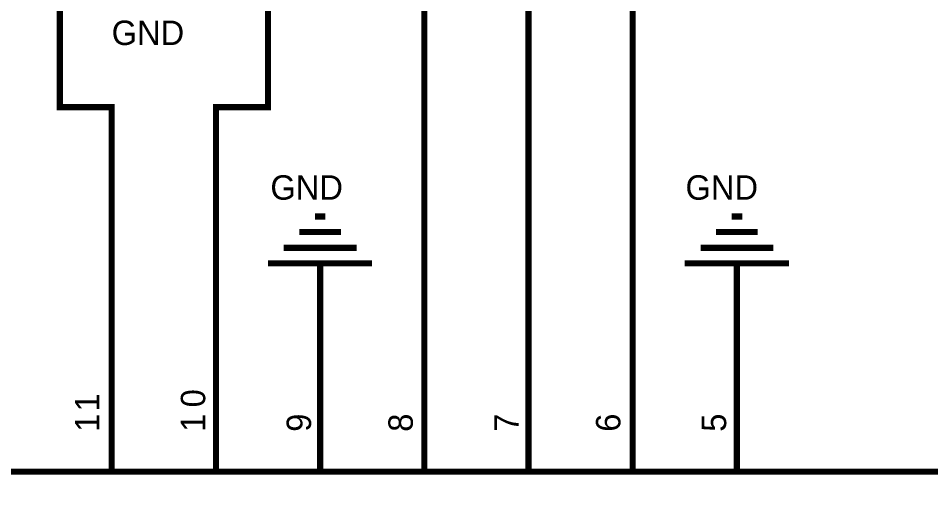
# Model space of a CAD drawing. Header units: inches. Extents: x 0 to 569, y 0 to 432.
# Drawn here: x 84.35 to 128.84, y 72.58 to 95.76 of the extents above; entities that cross this region are included whole.
import ezdxf

# ---------------------------------------------------------------- set-up
doc = ezdxf.new("R2010")
doc.units = ezdxf.units.IN
doc.layers.add('Sheet', color=255, linetype='Continuous')

msp = doc.modelspace()

# ---------------------------------------------------------------- linework, layer by layer
at = {"layer": 'Sheet'}
for points in [[(109.227, 81.273, 0.3, 0.3, 0), (109.227, 152.4, 0.3, 0.3, 0), (66.042, 152.4, 0.3, 0.3, 0)], [(104.142, 81.273, 0.3, 0.3, 0), (104.142, 149.858, 0.3, 0.3, 0), (68.585, 149.858, 0.3, 0.3, 0), (68.585, 147.315, 0.3, 0.3, 0), (25.4, 147.315, 0.3, 0.3, 0), (25.4, 124.458, 0.3, 0.3, 0), (22.87, 124.458, 0.3, 0.3, 0)], [(114.3, 81.273, 0.3, 0.3, 0), (114.3, 96.515, 0.3, 0.3, 0), (114.3, 132.073, 0.3, 0.3, 0), (129.542, 132.073, 0.3, 0.3, 0), (144.785, 132.073, 0.3, 0.3, 0), (154.942, 132.073, 0.3, 0.3, 0)], [(88.9, 81.273, 0.3, 0.3, 0), (88.9, 91.43, 0.3, 0.3, 0), (86.37, 91.43, 0.3, 0.3, 0), (86.37, 116.83, 0.3, 0.3, 0), (88.9, 116.83, 0.3, 0.3, 0)], [(93.985, 116.83, 0.3, 0.3, 0), (96.527, 116.83, 0.3, 0.3, 0), (96.527, 91.43, 0.3, 0.3, 0), (93.985, 91.43, 0.3, 0.3, 0), (93.985, 81.273, 0.3, 0.3, 0)], [(98.809, 86.097, 0.3, 0.3, 0), (99.318, 86.097, 0.3, 0.3, 0)], [(119.137, 86.097, 0.3, 0.3, 0), (119.645, 86.097, 0.3, 0.3, 0)], [(98.053, 85.341, 0.3, 0.3, 0), (100.087, 85.341, 0.3, 0.3, 0)], [(118.368, 85.341, 0.3, 0.3, 0), (120.402, 85.341, 0.3, 0.3, 0)], [(97.284, 84.572, 0.3, 0.3, 0), (100.843, 84.572, 0.3, 0.3, 0)], [(117.611, 84.572, 0.3, 0.3, 0), (121.158, 84.572, 0.3, 0.3, 0)], [(96.527, 83.815, 0.3, 0.3, 0), (101.6, 83.815, 0.3, 0.3, 0)], [(99.07, 81.273, 0.3, 0.3, 0), (99.07, 83.815, 0.3, 0.3, 0)], [(116.842, 83.815, 0.3, 0.3, 0), (121.927, 83.815, 0.3, 0.3, 0)], [(119.385, 81.273, 0.3, 0.3, 0), (119.385, 83.815, 0.3, 0.3, 0)], [(88.9, 73.658, 0.3, 0.3, 0), (88.9, 81.273, 0.3, 0.3, 0)], [(93.985, 73.658, 0.3, 0.3, 0), (93.985, 81.273, 0.3, 0.3, 0)], [(99.07, 73.658, 0.3, 0.3, 0), (99.07, 81.273, 0.3, 0.3, 0)], [(104.142, 73.658, 0.3, 0.3, 0), (104.142, 81.273, 0.3, 0.3, 0)], [(109.227, 73.658, 0.3, 0.3, 0), (109.227, 81.273, 0.3, 0.3, 0)], [(114.3, 73.658, 0.3, 0.3, 0), (114.3, 81.273, 0.3, 0.3, 0)], [(119.385, 73.658, 0.3, 0.3, 0), (119.385, 81.273, 0.3, 0.3, 0)]]:
    msp.add_lwpolyline(points, format="xyseb", dxfattribs=at)
for points in [[(38.1, 73.658, 0.3, 0.3, 0), (134.627, 73.658, 0.3, 0.3, 0), (134.627, 40.63, 0.3, 0.3, 0), (38.1, 40.63, 0.3, 0.3, 0), (38.1, 73.658, 0.3, 0.3, 0)], [(38.1, 73.658, 0.0991, 0.0991, 0), (38.1, 40.63, 0.0991, 0.0991, 0), (134.627, 40.63, 0.0991, 0.0991, 0), (134.627, 73.658, 0.0991, 0.0991, 0), (38.1, 73.658, 0.0991, 0.0991, 0), (38.1, 73.658, 0.0991, 0.0991, 0)]]:
    msp.add_lwpolyline(points, format="xyseb", close=True, dxfattribs=at)

# ---------------------------------------------------------------- texts
for p in [(88.9, 94.456), (96.639, 86.916), (116.88, 86.916)]:
    msp.add_text('GND', height=1.1906, dxfattribs=at).set_placement(p)
for s, p in [('0', (93.464, 76.795)), ('1', (88.305, 76.597)), ('1', (88.305, 75.605)), ('1', (93.464, 75.605)), ('9', (98.623, 75.605)), ('8', (103.584, 75.605)), ('7', (108.744, 75.605)), ('6', (113.705, 75.605)), ('5', (118.864, 75.605))]:
    msp.add_text(s, height=1.191, rotation=90, dxfattribs=at).set_placement(p)

doc.saveas('drawing.dxf')
